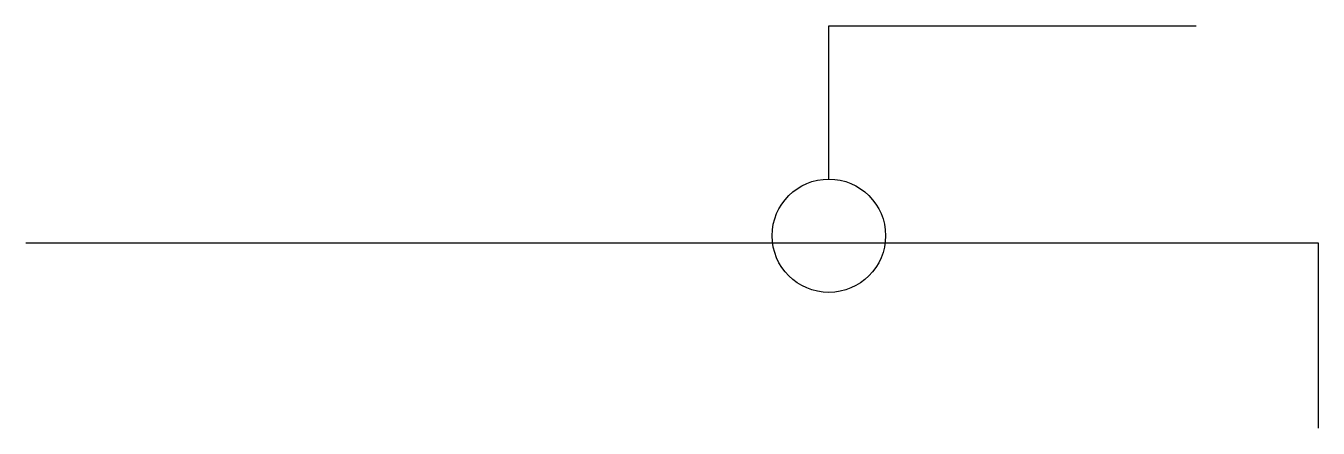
# Model space of a CAD drawing. Header units: metres. Extents: x -41725 to -40672, y -134386 to -134058.
import ezdxf

# ---------------------------------------------------------------- set-up
doc = ezdxf.new("R2010")
doc.units = ezdxf.units.M
doc.layers.add('DET1', color=1, linetype='Continuous')
doc.layers.add('G', color=3, linetype='Continuous')

msp = doc.modelspace()

# ---------------------------------------------------------------- linework, layer by layer
at = {"layer": 'DET1'}
for p, q in [((-41070.32, -134183.08), (-41070.32, -134058.13)), ((-41070.32, -134058.13), (-40771.06, -134058.13)), ((-40671.72, -134235.18), (-40671.72, -134386.27))]:
    msp.add_line(p, q, dxfattribs=at)
msp.add_circle((-41070.32, -134229.31), 46.22, dxfattribs=at)
at = {"layer": 'G'}
msp.add_line((-41724.51, -134235.18), (-40671.72, -134235.18), dxfattribs=at)

doc.saveas('drawing.dxf')
